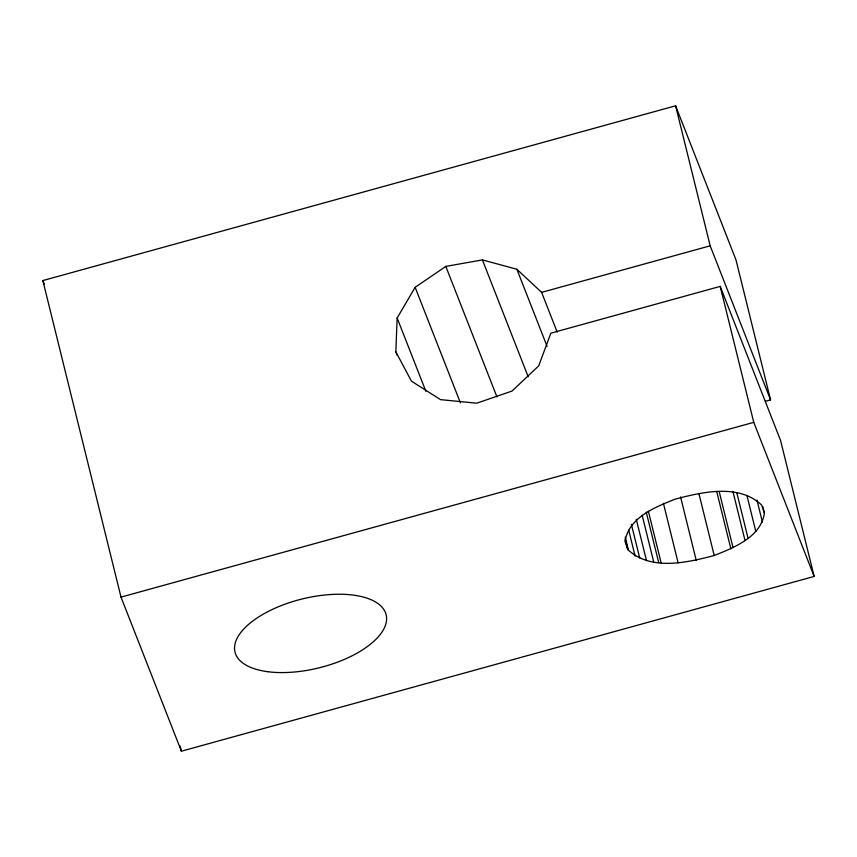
<?xml version="1.0" encoding="UTF-8"?>
<svg xmlns="http://www.w3.org/2000/svg" width="857" height="857" viewBox="0 0 857 857"><rect width="100%" height="100%" fill="white"/><g stroke="black" fill="none" stroke-linecap="round" stroke-linejoin="round"><path stroke-width="1.29" d="M397.284 355.505L395.827 351.777L397.155 318.033L415.142 287.32L445.811 266.409L482.405 259.907L516.867 269.248L541.624 292.366L557.2 332.13M764.423 513.139L761.659 505.094C738.959 483.487 702.354 491.972 675.252 499.138C655.316 507.065 628.663 517.457 625.032 541.495L627.795 549.551C650.495 571.158 687.089 562.674 714.202 555.497C734.138 547.569 760.78 537.178 764.423 513.139L762.826 506.669M395.827 351.777L411.424 381.129L440.53 399.63L476.728 403.197L512.047 391.049L538.71 365.853L550.847 333.169L720.201 286.388L780.577 440.477L814.15 576.429L181.395 751.203L121.008 597.115L42.85 280.571L675.605 105.797L735.992 259.885L770.561 399.898L765.419 401.312M541.624 292.366L710.174 245.809L770.561 399.898M121.008 597.115L753.764 422.351L814.15 576.429M516.867 269.248L547.066 346.292M482.405 259.907L528.18 376.716M445.811 266.409L496.942 396.887M415.142 287.32L460.434 402.876M397.155 318.033L425.897 391.338M42.85 280.571L44.307 284.299M675.605 105.797L710.174 245.809M720.201 286.388L753.764 422.351M756.999 500.167L762.43 522.159M746.886 495.303L755.831 531.533M736.838 492.839L748.011 538.121M732.917 491.447L745.054 540.606M719.269 491.918L733.014 547.548M716.806 491.864L730.86 548.791M698.873 493.396L714.202 555.497M680.565 496.899L696.216 560.296M663.425 503.327L678.123 562.835M648.385 511.211L661.165 562.963M646.242 512.122L658.701 562.578M642.161 515.207L653.666 561.785M636.269 519.256L646.499 560.66M631.373 524.28L639.686 557.918M628.727 530.204L635.112 556.086M625.203 537.157L628.406 550.098M625.235 539.203L627.795 549.551M180.109 746.019L181.395 751.203M267.598 671.684A77.837 35.458 -13.9 0 0 386.378 621.561A77.837 35.458 -13.9 0 0 277.679 607.056A77.837 35.458 -13.9 0 0 267.598 671.684"/></g></svg>
